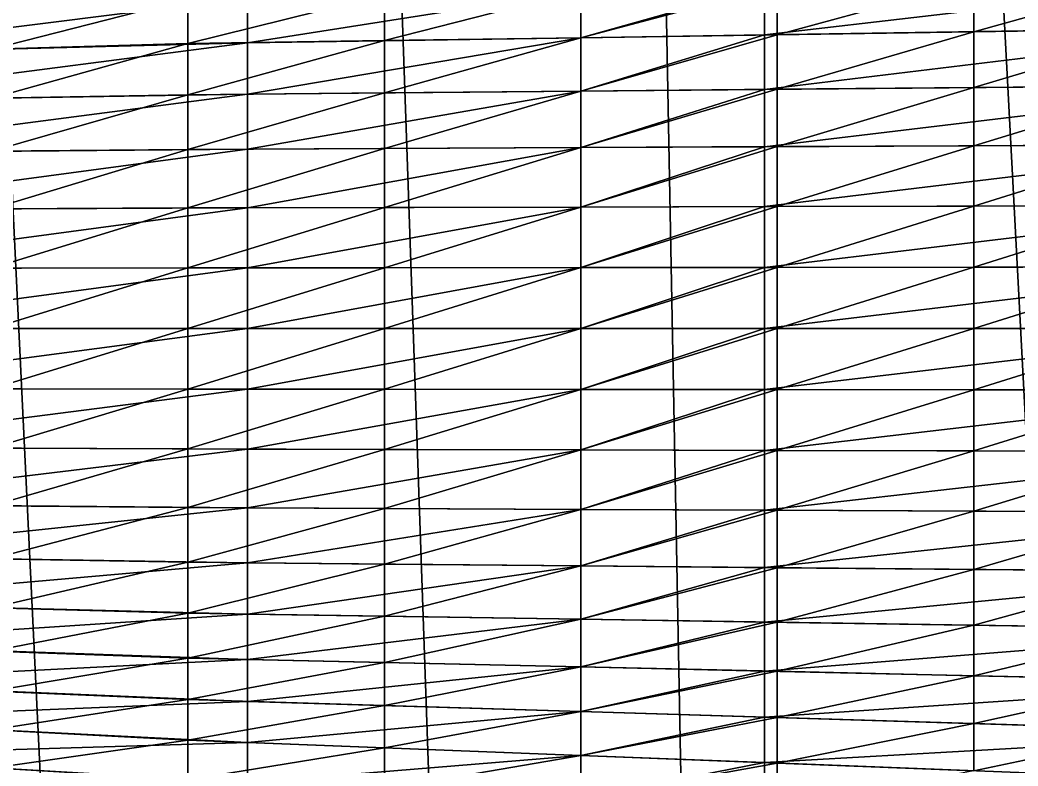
# Model space of a CAD drawing. Header units: metres. Extents: x -3 to 177, y -14 to 14.
# Drawn here: x 12.44 to 15.171, y -1.197 to 0.844 of the extents above; entities that cross this region are included whole.
import ezdxf

# ---------------------------------------------------------------- set-up
doc = ezdxf.new("R2010")
doc.units = ezdxf.units.M
doc.layers.add('ENGINE_ROOM', color=7, linetype='Continuous', true_color=0xa1acbe)
doc.layers.add('HULL', color=7, linetype='Continuous', true_color=0x528ba5)

msp = doc.modelspace()

# ---------------------------------------------------------------- linework, layer by layer
at = {"layer": 'ENGINE_ROOM'}
for points in [[(14.4778, 13.271, 14.644), (15.8926, -13.5194, 14.6341), (15.8926, 13.5194, 14.6341)], [(13.975, 13.1828, 14.6475), (14.4778, -13.271, 14.644), (14.4778, 13.271, 14.644)], [(14.4778, 13.271, 14.644), (14.4778, -13.271, 14.644), (15.8926, -13.5194, 14.6341)], [(13.0631, 13.0226, 14.6539), (13.975, -13.1828, 14.6475), (13.975, 13.1828, 14.6475)], [(13.975, 13.1828, 14.6475), (13.975, -13.1828, 14.6475), (14.4778, -13.271, 14.644)], [(11.825, 12.714, 14.6662), (13.0631, -13.0226, 14.6539), (13.0631, 13.0226, 14.6539)], [(13.0631, 13.0226, 14.6539), (13.0631, -13.0226, 14.6539), (13.975, -13.1828, 14.6475)], [(11.825, 12.714, 14.6662), (11.825, -12.714, 14.6662), (13.0631, -13.0226, 14.6539)], [(14.4778, 0.8033, 0.1665), (14.4778, 0.9372, 0.264), (15.8926, 0.9687, 0.1877)], [(14.4778, 0.8033, 0.1665), (15.8926, 0.9687, 0.1877), (15.8926, 0.8249, 0.1026)], [(13.975, 0.7956, 0.1892), (13.975, 0.926, 0.2911), (14.4778, 0.9372, 0.264)], [(13.975, 0.7956, 0.1892), (14.4778, 0.9372, 0.264), (14.4778, 0.8033, 0.1665)], [(11.825, 0.7495, 0.4018), (11.825, 0.8632, 0.5192), (13.0631, 0.9058, 0.3402)], [(11.825, 0.7495, 0.4018), (13.0631, 0.9058, 0.3402), (13.0631, 0.7817, 0.2305)], [(13.0631, 0.7817, 0.2305), (13.0631, 0.9058, 0.3402), (13.975, 0.926, 0.2911)], [(13.0631, 0.7817, 0.2305), (13.975, 0.926, 0.2911), (13.975, 0.7956, 0.1892)], [(14.4778, 0.6541, 0.0976), (14.4778, 0.8033, 0.1665), (15.8926, 0.8249, 0.1026)], [(14.4778, 0.6541, 0.0976), (15.8926, 0.8249, 0.1026), (15.8926, 0.667, 0.0514)], [(13.0631, 0.6411, 0.1437), (13.0631, 0.7817, 0.2305), (13.975, 0.7956, 0.1892)], [(13.0631, 0.6411, 0.1437), (13.975, 0.7956, 0.1892), (13.975, 0.6495, 0.114)], [(13.975, 0.6495, 0.114), (13.975, 0.7956, 0.1892), (14.4778, 0.8033, 0.1665)], [(13.975, 0.6495, 0.114), (14.4778, 0.8033, 0.1665), (14.4778, 0.6541, 0.0976)], [(11.825, 0.6208, 0.303), (11.825, 0.7495, 0.4018), (13.0631, 0.7817, 0.2305)], [(11.825, 0.6208, 0.303), (13.0631, 0.7817, 0.2305), (13.0631, 0.6411, 0.1437)], [(14.4778, 0.4973, 0.0496), (14.4778, 0.6541, 0.0976), (15.8926, 0.667, 0.0514)], [(14.4778, 0.4973, 0.0496), (15.8926, 0.667, 0.0514), (15.8926, 0.5038, 0.0238)], [(11.825, 0.48, 0.2217), (11.825, 0.6208, 0.303), (13.0631, 0.6411, 0.1437)], [(11.825, 0.48, 0.2217), (13.0631, 0.6411, 0.1437), (13.0631, 0.4907, 0.0754)], [(13.0631, 0.4907, 0.0754), (13.0631, 0.6411, 0.1437), (13.975, 0.6495, 0.114)], [(13.0631, 0.4907, 0.0754), (13.975, 0.6495, 0.114), (13.975, 0.4949, 0.0588)], [(13.975, 0.4949, 0.0588), (13.975, 0.6495, 0.114), (14.4778, 0.6541, 0.0976)], [(13.975, 0.4949, 0.0588), (14.4778, 0.6541, 0.0976), (14.4778, 0.4973, 0.0496)], [(13.0631, 0.3301, 0.0347), (13.0631, 0.4907, 0.0754), (13.975, 0.4949, 0.0588)], [(13.0631, 0.3301, 0.0347), (13.975, 0.4949, 0.0588), (13.975, 0.3323, 0.0271)], [(13.975, 0.3323, 0.0271), (13.975, 0.4949, 0.0588), (14.4778, 0.4973, 0.0496)], [(13.975, 0.3323, 0.0271), (14.4778, 0.4973, 0.0496), (14.4778, 0.3334, 0.0229)], [(14.4778, 0.3334, 0.0229), (14.4778, 0.4973, 0.0496), (15.8926, 0.5038, 0.0238)], [(14.4778, 0.3334, 0.0229), (15.8926, 0.5038, 0.0238), (15.8926, 0.3368, 0.011)], [(11.825, 0.3246, 0.1706), (11.825, 0.48, 0.2217), (13.0631, 0.4907, 0.0754)], [(11.825, 0.3246, 0.1706), (13.0631, 0.4907, 0.0754), (13.0631, 0.3301, 0.0347)], [(11.825, 0.1641, 0.1391), (11.825, 0.3246, 0.1706), (13.0631, 0.3301, 0.0347)], [(11.825, 0.1641, 0.1391), (13.0631, 0.3301, 0.0347), (13.0631, 0.1657, 0.0124)], [(13.0631, 0.1657, 0.0124), (13.0631, 0.3301, 0.0347), (13.975, 0.3323, 0.0271)], [(13.0631, 0.1657, 0.0124), (13.975, 0.3323, 0.0271), (13.975, 0.1667, 0.0096)], [(13.975, 0.1667, 0.0096), (13.975, 0.3323, 0.0271), (14.4778, 0.3334, 0.0229)], [(13.975, 0.1667, 0.0096), (14.4778, 0.3334, 0.0229), (14.4778, 0.1672, 0.0081)], [(14.4778, 0.1672, 0.0081), (14.4778, 0.3334, 0.0229), (15.8926, 0.3368, 0.011)], [(14.4778, 0.1672, 0.0081), (15.8926, 0.3368, 0.011), (15.8926, 0.1686, 0.0039)], [(11.825, 0, 0.1282), (11.825, 0.1641, 0.1391), (13.0631, 0.1657, 0.0124)], [(11.825, 0, 0.1282), (13.0631, 0.1657, 0.0124), (13.0631, 0, 0.0038)], [(13.0631, 0, 0.0038), (13.0631, 0.1657, 0.0124), (13.975, 0.1667, 0.0096)], [(13.0631, 0, 0.0038), (13.975, 0.1667, 0.0096), (13.975, 0, 0.0029)], [(13.975, 0, 0.0029), (13.975, 0.1667, 0.0096), (14.4778, 0.1672, 0.0081)], [(13.975, 0, 0.0029), (14.4778, 0.1672, 0.0081), (14.4778, 0, 0.0025)], [(14.4778, 0, 0.0025), (14.4778, 0.1672, 0.0081), (15.8926, 0.1686, 0.0039)], [(14.4778, 0, 0.0025), (15.8926, 0.1686, 0.0039), (15.8926, 0, 0.0012)], [(11.825, -0.1641, 0.1391), (11.825, 0, 0.1282), (13.0631, 0, 0.0038)], [(11.825, -0.1641, 0.1391), (13.0631, 0, 0.0038), (13.0631, -0.1657, 0.0124)], [(13.0631, -0.1657, 0.0124), (13.0631, 0, 0.0038), (13.975, 0, 0.0029)], [(13.0631, -0.1657, 0.0124), (13.975, 0, 0.0029), (13.975, -0.1667, 0.0096)], [(13.975, -0.1667, 0.0096), (13.975, 0, 0.0029), (14.4778, 0, 0.0025)], [(13.975, -0.1667, 0.0096), (14.4778, 0, 0.0025), (14.4778, -0.1672, 0.0081)], [(14.4778, -0.1672, 0.0081), (14.4778, 0, 0.0025), (15.8926, 0, 0.0012)], [(14.4778, -0.1672, 0.0081), (15.8926, 0, 0.0012), (15.8926, -0.1686, 0.0039)], [(11.825, -0.3246, 0.1706), (11.825, -0.1641, 0.1391), (13.0631, -0.1657, 0.0124)], [(11.825, -0.3246, 0.1706), (13.0631, -0.1657, 0.0124), (13.0631, -0.3301, 0.0347)], [(13.0631, -0.3301, 0.0347), (13.0631, -0.1657, 0.0124), (13.975, -0.1667, 0.0096)], [(13.0631, -0.3301, 0.0347), (13.975, -0.1667, 0.0096), (13.975, -0.3323, 0.0271)], [(13.975, -0.3323, 0.0271), (13.975, -0.1667, 0.0096), (14.4778, -0.1672, 0.0081)], [(13.975, -0.3323, 0.0271), (14.4778, -0.1672, 0.0081), (14.4778, -0.3334, 0.0229)], [(14.4778, -0.3334, 0.0229), (14.4778, -0.1672, 0.0081), (15.8926, -0.1686, 0.0039)], [(14.4778, -0.3334, 0.0229), (15.8926, -0.1686, 0.0039), (15.8926, -0.3368, 0.011)], [(11.825, -0.48, 0.2217), (11.825, -0.3246, 0.1706), (13.0631, -0.3301, 0.0347)], [(11.825, -0.48, 0.2217), (13.0631, -0.3301, 0.0347), (13.0631, -0.4907, 0.0754)], [(13.0631, -0.4907, 0.0754), (13.0631, -0.3301, 0.0347), (13.975, -0.3323, 0.0271)], [(13.0631, -0.4907, 0.0754), (13.975, -0.3323, 0.0271), (13.975, -0.4949, 0.0588)], [(13.975, -0.4949, 0.0588), (13.975, -0.3323, 0.0271), (14.4778, -0.3334, 0.0229)], [(13.975, -0.4949, 0.0588), (14.4778, -0.3334, 0.0229), (14.4778, -0.4973, 0.0496)], [(14.4778, -0.4973, 0.0496), (14.4778, -0.3334, 0.0229), (15.8926, -0.3368, 0.011)], [(14.4778, -0.4973, 0.0496), (15.8926, -0.3368, 0.011), (15.8926, -0.5038, 0.0238)], [(11.825, -0.6208, 0.303), (11.825, -0.48, 0.2217), (13.0631, -0.4907, 0.0754)], [(11.825, -0.6208, 0.303), (13.0631, -0.4907, 0.0754), (13.0631, -0.6411, 0.1437)], [(13.0631, -0.6411, 0.1437), (13.0631, -0.4907, 0.0754), (13.975, -0.4949, 0.0588)], [(13.0631, -0.6411, 0.1437), (13.975, -0.4949, 0.0588), (13.975, -0.6495, 0.114)], [(13.975, -0.6495, 0.114), (13.975, -0.4949, 0.0588), (14.4778, -0.4973, 0.0496)], [(13.975, -0.6495, 0.114), (14.4778, -0.4973, 0.0496), (14.4778, -0.6541, 0.0976)], [(14.4778, -0.6541, 0.0976), (14.4778, -0.4973, 0.0496), (15.8926, -0.5038, 0.0238)], [(14.4778, -0.6541, 0.0976), (15.8926, -0.5038, 0.0238), (15.8926, -0.667, 0.0514)], [(11.825, -0.7495, 0.4018), (11.825, -0.6208, 0.303), (13.0631, -0.6411, 0.1437)], [(11.825, -0.7495, 0.4018), (13.0631, -0.6411, 0.1437), (13.0631, -0.7817, 0.2305)], [(13.0631, -0.7817, 0.2305), (13.0631, -0.6411, 0.1437), (13.975, -0.6495, 0.114)], [(13.0631, -0.7817, 0.2305), (13.975, -0.6495, 0.114), (13.975, -0.7956, 0.1892)], [(13.975, -0.7956, 0.1892), (13.975, -0.6495, 0.114), (14.4778, -0.6541, 0.0976)], [(13.975, -0.7956, 0.1892), (14.4778, -0.6541, 0.0976), (14.4778, -0.8033, 0.1665)], [(14.4778, -0.8033, 0.1665), (14.4778, -0.6541, 0.0976), (15.8926, -0.667, 0.0514)], [(14.4778, -0.8033, 0.1665), (15.8926, -0.667, 0.0514), (15.8926, -0.8249, 0.1026)], [(11.825, -0.8632, 0.5192), (11.825, -0.7495, 0.4018), (13.0631, -0.7817, 0.2305)], [(11.825, -0.8632, 0.5192), (13.0631, -0.7817, 0.2305), (13.0631, -0.9058, 0.3402)], [(13.0631, -0.9058, 0.3402), (13.0631, -0.7817, 0.2305), (13.975, -0.7956, 0.1892)], [(13.0631, -0.9058, 0.3402), (13.975, -0.7956, 0.1892), (13.975, -0.926, 0.2911)], [(13.975, -0.926, 0.2911), (13.975, -0.7956, 0.1892), (14.4778, -0.8033, 0.1665)], [(13.975, -0.926, 0.2911), (14.4778, -0.8033, 0.1665), (14.4778, -0.9372, 0.264)], [(14.4778, -0.9372, 0.264), (14.4778, -0.8033, 0.1665), (15.8926, -0.8249, 0.1026)], [(14.4778, -0.9372, 0.264), (15.8926, -0.8249, 0.1026), (15.8926, -0.9687, 0.1877)], [(11.825, -0.9684, 0.6449), (11.825, -0.8632, 0.5192), (13.0631, -0.9058, 0.3402)], [(11.825, -0.9684, 0.6449), (13.0631, -0.9058, 0.3402), (13.0631, -1.0203, 0.46)], [(13.0631, -1.0203, 0.46), (13.0631, -0.9058, 0.3402), (13.975, -0.926, 0.2911)], [(13.0631, -1.0203, 0.46), (13.975, -0.926, 0.2911), (13.975, -1.0482, 0.4024)], [(13.975, -1.0482, 0.4024), (13.975, -0.926, 0.2911), (14.4778, -0.9372, 0.264)], [(13.975, -1.0482, 0.4024), (14.4778, -0.9372, 0.264), (14.4778, -1.0636, 0.3707)], [(14.4778, -1.0636, 0.3707), (14.4778, -0.9372, 0.264), (15.8926, -0.9687, 0.1877)], [(11.825, -1.0707, 0.7728), (11.825, -0.9684, 0.6449), (13.0631, -1.0203, 0.46)], [(14.4778, -1.0636, 0.3707), (15.8926, -0.9687, 0.1877), (15.8926, -1.1069, 0.2814)], [(11.825, -1.0707, 0.7728), (13.0631, -1.0203, 0.46), (13.0631, -1.1325, 0.5819)], [(13.0631, -1.1325, 0.5819), (13.0631, -1.0203, 0.46), (13.975, -1.0482, 0.4024)], [(13.0631, -1.1325, 0.5819), (13.975, -1.0482, 0.4024), (13.975, -1.1681, 0.5162)], [(13.975, -1.1681, 0.5162), (13.975, -1.0482, 0.4024), (14.4778, -1.0636, 0.3707)], [(13.975, -1.1681, 0.5162), (14.4778, -1.0636, 0.3707), (14.4778, -1.1877, 0.4801)], [(14.4778, -1.1877, 0.4801), (14.4778, -1.0636, 0.3707), (15.8926, -1.1069, 0.2814)], [(11.825, -1.17, 0.9028), (11.825, -1.0707, 0.7728), (13.0631, -1.1325, 0.5819)], [(14.4778, -1.1877, 0.4801), (15.8926, -1.1069, 0.2814), (15.8926, -1.2429, 0.3782)], [(11.825, -1.17, 0.9028), (13.0631, -1.1325, 0.5819), (13.0631, -1.2427, 0.7057)], [(13.0631, -1.2427, 0.7057), (13.0631, -1.1325, 0.5819), (13.975, -1.1681, 0.5162)], [(11.825, -1.2645, 1.0361), (11.825, -1.17, 0.9028), (13.0631, -1.2427, 0.7057)], [(13.0631, -1.2427, 0.7057), (13.975, -1.1681, 0.5162), (13.975, -1.2858, 0.6325)], [(13.975, -1.2858, 0.6325), (13.975, -1.1681, 0.5162), (14.4778, -1.1877, 0.4801)], [(13.975, -1.2858, 0.6325), (14.4778, -1.1877, 0.4801), (14.4778, -1.3096, 0.5922)], [(14.4778, -1.3096, 0.5922), (14.4778, -1.1877, 0.4801), (15.8926, -1.2429, 0.3782)]]:
    msp.add_3dface(points, dxfattribs=at)
at = {"layer": 'HULL'}
for points in [[(15.05, 0.812, 0.1406), (15.05, 0.95, 0.2331), (15.5875, 0.9619, 0.2042)], [(15.05, 0.812, 0.1406), (15.5875, 0.9619, 0.2042), (15.5875, 0.8202, 0.1164)], [(13.975, 0.7956, 0.1892), (13.975, 0.926, 0.2911), (14.5125, 0.938, 0.2621)], [(13.975, 0.7956, 0.1892), (14.5125, 0.938, 0.2621), (14.5125, 0.8038, 0.1649)], [(14.5125, 0.8038, 0.1649), (14.5125, 0.938, 0.2621), (15.05, 0.95, 0.2331)], [(14.5125, 0.8038, 0.1649), (15.05, 0.95, 0.2331), (15.05, 0.812, 0.1406)], [(12.3625, 0.7643, 0.3198), (12.3625, 0.8827, 0.4341), (12.9, 0.9021, 0.349)], [(12.3625, 0.7643, 0.3198), (12.9, 0.9021, 0.349), (12.9, 0.7792, 0.2378)], [(12.9, 0.7792, 0.2378), (12.9, 0.9021, 0.349), (13.4375, 0.9141, 0.32)], [(12.9, 0.7792, 0.2378), (13.4375, 0.9141, 0.32), (13.4375, 0.7874, 0.2135)], [(13.4375, 0.7874, 0.2135), (13.4375, 0.9141, 0.32), (13.975, 0.926, 0.2911)], [(13.4375, 0.7874, 0.2135), (13.975, 0.926, 0.2911), (13.975, 0.7956, 0.1892)], [(15.05, 0.6593, 0.0789), (15.05, 0.812, 0.1406), (15.5875, 0.8202, 0.1164)], [(15.05, 0.6593, 0.0789), (15.5875, 0.8202, 0.1164), (15.5875, 0.6642, 0.0614)], [(13.4375, 0.6446, 0.1315), (13.4375, 0.7874, 0.2135), (13.975, 0.7956, 0.1892)], [(13.4375, 0.6446, 0.1315), (13.975, 0.7956, 0.1892), (13.975, 0.6495, 0.114)], [(13.975, 0.6495, 0.114), (13.975, 0.7956, 0.1892), (14.5125, 0.8038, 0.1649)], [(13.975, 0.6495, 0.114), (14.5125, 0.8038, 0.1649), (14.5125, 0.6544, 0.0964)], [(14.5125, 0.6544, 0.0964), (14.5125, 0.8038, 0.1649), (15.05, 0.812, 0.1406)], [(14.5125, 0.6544, 0.0964), (15.05, 0.812, 0.1406), (15.05, 0.6593, 0.0789)], [(12.3625, 0.6302, 0.226), (12.3625, 0.7643, 0.3198), (12.9, 0.7792, 0.2378)], [(12.3625, 0.6302, 0.226), (12.9, 0.7792, 0.2378), (12.9, 0.6396, 0.149)], [(12.9, 0.6396, 0.149), (12.9, 0.7792, 0.2378), (13.4375, 0.7874, 0.2135)], [(12.9, 0.6396, 0.149), (13.4375, 0.7874, 0.2135), (13.4375, 0.6446, 0.1315)], [(14.5125, 0.4974, 0.049), (14.5125, 0.6544, 0.0964), (15.05, 0.6593, 0.0789)], [(14.5125, 0.4974, 0.049), (15.05, 0.6593, 0.0789), (15.05, 0.4999, 0.0392)], [(15.05, 0.4999, 0.0392), (15.05, 0.6593, 0.0789), (15.5875, 0.6642, 0.0614)], [(15.05, 0.4999, 0.0392), (15.5875, 0.6642, 0.0614), (15.5875, 0.5024, 0.0294)], [(12.3625, 0.485, 0.1501), (12.3625, 0.6302, 0.226), (12.9, 0.6396, 0.149)], [(12.3625, 0.485, 0.1501), (12.9, 0.6396, 0.149), (12.9, 0.49, 0.0784)], [(12.9, 0.49, 0.0784), (12.9, 0.6396, 0.149), (13.4375, 0.6446, 0.1315)], [(12.9, 0.49, 0.0784), (13.4375, 0.6446, 0.1315), (13.4375, 0.4925, 0.0686)], [(13.4375, 0.4925, 0.0686), (13.4375, 0.6446, 0.1315), (13.975, 0.6495, 0.114)], [(13.4375, 0.4925, 0.0686), (13.975, 0.6495, 0.114), (13.975, 0.4949, 0.0588)], [(13.975, 0.4949, 0.0588), (13.975, 0.6495, 0.114), (14.5125, 0.6544, 0.0964)], [(13.975, 0.4949, 0.0588), (14.5125, 0.6544, 0.0964), (14.5125, 0.4974, 0.049)], [(12.9, 0.3297, 0.0361), (12.9, 0.49, 0.0784), (13.4375, 0.4925, 0.0686)], [(12.9, 0.3297, 0.0361), (13.4375, 0.4925, 0.0686), (13.4375, 0.331, 0.0316)], [(13.4375, 0.331, 0.0316), (13.4375, 0.4925, 0.0686), (13.975, 0.4949, 0.0588)], [(13.4375, 0.331, 0.0316), (13.975, 0.4949, 0.0588), (13.975, 0.3323, 0.0271)], [(13.975, 0.3323, 0.0271), (13.975, 0.4949, 0.0588), (14.5125, 0.4974, 0.049)], [(13.975, 0.3323, 0.0271), (14.5125, 0.4974, 0.049), (14.5125, 0.3335, 0.0226)], [(14.5125, 0.3335, 0.0226), (14.5125, 0.4974, 0.049), (15.05, 0.4999, 0.0392)], [(14.5125, 0.3335, 0.0226), (15.05, 0.4999, 0.0392), (15.05, 0.3348, 0.018)], [(15.05, 0.3348, 0.018), (15.05, 0.4999, 0.0392), (15.5875, 0.5024, 0.0294)], [(15.05, 0.3348, 0.018), (15.5875, 0.5024, 0.0294), (15.5875, 0.3361, 0.0135)], [(12.3625, 0.3272, 0.1033), (12.3625, 0.485, 0.1501), (12.9, 0.49, 0.0784)], [(12.3625, 0.3272, 0.1033), (12.9, 0.49, 0.0784), (12.9, 0.3297, 0.0361)], [(12.3625, 0.1649, 0.076), (12.3625, 0.3272, 0.1033), (12.9, 0.3297, 0.0361)], [(12.3625, 0.1649, 0.076), (12.9, 0.3297, 0.0361), (12.9, 0.1656, 0.0128)], [(12.9, 0.1656, 0.0128), (12.9, 0.3297, 0.0361), (13.4375, 0.331, 0.0316)], [(12.9, 0.1656, 0.0128), (13.4375, 0.331, 0.0316), (13.4375, 0.1661, 0.0112)], [(13.4375, 0.1661, 0.0112), (13.4375, 0.331, 0.0316), (13.975, 0.3323, 0.0271)], [(13.4375, 0.1661, 0.0112), (13.975, 0.3323, 0.0271), (13.975, 0.1667, 0.0096)], [(13.975, 0.1667, 0.0096), (13.975, 0.3323, 0.0271), (14.5125, 0.3335, 0.0226)], [(13.975, 0.1667, 0.0096), (14.5125, 0.3335, 0.0226), (14.5125, 0.1672, 0.008)], [(14.5125, 0.1672, 0.008), (14.5125, 0.3335, 0.0226), (15.05, 0.3348, 0.018)], [(14.5125, 0.1672, 0.008), (15.05, 0.3348, 0.018), (15.05, 0.1678, 0.0064)], [(15.05, 0.1678, 0.0064), (15.05, 0.3348, 0.018), (15.5875, 0.3361, 0.0135)], [(15.05, 0.1678, 0.0064), (15.5875, 0.3361, 0.0135), (15.5875, 0.1683, 0.0048)], [(12.3625, 0, 0.0661), (12.3625, 0.1649, 0.076), (12.9, 0.1656, 0.0128)], [(12.3625, 0, 0.0661), (12.9, 0.1656, 0.0128), (12.9, 0, 0.0039)], [(12.9, 0, 0.0039), (12.9, 0.1656, 0.0128), (13.4375, 0.1661, 0.0112)], [(12.9, 0, 0.0039), (13.4375, 0.1661, 0.0112), (13.4375, 0, 0.0034)], [(13.4375, 0, 0.0034), (13.4375, 0.1661, 0.0112), (13.975, 0.1667, 0.0096)], [(13.4375, 0, 0.0034), (13.975, 0.1667, 0.0096), (13.975, 0, 0.0029)], [(13.975, 0, 0.0029), (13.975, 0.1667, 0.0096), (14.5125, 0.1672, 0.008)], [(13.975, 0, 0.0029), (14.5125, 0.1672, 0.008), (14.5125, 0, 0.0024)], [(14.5125, 0, 0.0024), (14.5125, 0.1672, 0.008), (15.05, 0.1678, 0.0064)], [(14.5125, 0, 0.0024), (15.05, 0.1678, 0.0064), (15.05, 0, 0.0019)], [(15.05, 0, 0.0019), (15.05, 0.1678, 0.0064), (15.5875, 0.1683, 0.0048)], [(15.05, 0, 0.0019), (15.5875, 0.1683, 0.0048), (15.5875, 0, 0.0015)], [(12.3625, -0.1649, 0.076), (12.3625, 0, 0.0661), (12.9, 0, 0.0039)], [(12.3625, -0.1649, 0.076), (12.9, 0, 0.0039), (12.9, -0.1656, 0.0128)], [(12.9, -0.1656, 0.0128), (12.9, 0, 0.0039), (13.4375, 0, 0.0034)], [(12.9, -0.1656, 0.0128), (13.4375, 0, 0.0034), (13.4375, -0.1661, 0.0112)], [(13.4375, -0.1661, 0.0112), (13.4375, 0, 0.0034), (13.975, 0, 0.0029)], [(13.4375, -0.1661, 0.0112), (13.975, 0, 0.0029), (13.975, -0.1667, 0.0096)], [(13.975, -0.1667, 0.0096), (13.975, 0, 0.0029), (14.5125, 0, 0.0024)], [(13.975, -0.1667, 0.0096), (14.5125, 0, 0.0024), (14.5125, -0.1672, 0.008)], [(14.5125, -0.1672, 0.008), (14.5125, 0, 0.0024), (15.05, 0, 0.0019)], [(14.5125, -0.1672, 0.008), (15.05, 0, 0.0019), (15.05, -0.1678, 0.0064)], [(15.05, -0.1678, 0.0064), (15.05, 0, 0.0019), (15.5875, 0, 0.0015)], [(15.05, -0.1678, 0.0064), (15.5875, 0, 0.0015), (15.5875, -0.1683, 0.0048)], [(12.3625, -0.3272, 0.1033), (12.3625, -0.1649, 0.076), (12.9, -0.1656, 0.0128)], [(12.3625, -0.3272, 0.1033), (12.9, -0.1656, 0.0128), (12.9, -0.3297, 0.0361)], [(12.9, -0.3297, 0.0361), (12.9, -0.1656, 0.0128), (13.4375, -0.1661, 0.0112)], [(12.9, -0.3297, 0.0361), (13.4375, -0.1661, 0.0112), (13.4375, -0.331, 0.0316)], [(13.4375, -0.331, 0.0316), (13.4375, -0.1661, 0.0112), (13.975, -0.1667, 0.0096)], [(13.4375, -0.331, 0.0316), (13.975, -0.1667, 0.0096), (13.975, -0.3323, 0.0271)], [(13.975, -0.3323, 0.0271), (13.975, -0.1667, 0.0096), (14.5125, -0.1672, 0.008)], [(13.975, -0.3323, 0.0271), (14.5125, -0.1672, 0.008), (14.5125, -0.3335, 0.0226)], [(14.5125, -0.3335, 0.0226), (14.5125, -0.1672, 0.008), (15.05, -0.1678, 0.0064)], [(14.5125, -0.3335, 0.0226), (15.05, -0.1678, 0.0064), (15.05, -0.3348, 0.018)], [(15.05, -0.3348, 0.018), (15.05, -0.1678, 0.0064), (15.5875, -0.1683, 0.0048)], [(15.05, -0.3348, 0.018), (15.5875, -0.1683, 0.0048), (15.5875, -0.3361, 0.0135)], [(12.3625, -0.485, 0.1501), (12.3625, -0.3272, 0.1033), (12.9, -0.3297, 0.0361)], [(12.3625, -0.485, 0.1501), (12.9, -0.3297, 0.0361), (12.9, -0.49, 0.0784)], [(12.9, -0.49, 0.0784), (12.9, -0.3297, 0.0361), (13.4375, -0.331, 0.0316)], [(12.9, -0.49, 0.0784), (13.4375, -0.331, 0.0316), (13.4375, -0.4925, 0.0686)], [(13.4375, -0.4925, 0.0686), (13.4375, -0.331, 0.0316), (13.975, -0.3323, 0.0271)], [(13.4375, -0.4925, 0.0686), (13.975, -0.3323, 0.0271), (13.975, -0.4949, 0.0588)], [(13.975, -0.4949, 0.0588), (13.975, -0.3323, 0.0271), (14.5125, -0.3335, 0.0226)], [(13.975, -0.4949, 0.0588), (14.5125, -0.3335, 0.0226), (14.5125, -0.4974, 0.049)], [(14.5125, -0.4974, 0.049), (14.5125, -0.3335, 0.0226), (15.05, -0.3348, 0.018)], [(14.5125, -0.4974, 0.049), (15.05, -0.3348, 0.018), (15.05, -0.4999, 0.0392)], [(15.05, -0.4999, 0.0392), (15.05, -0.3348, 0.018), (15.5875, -0.3361, 0.0135)], [(15.05, -0.4999, 0.0392), (15.5875, -0.3361, 0.0135), (15.5875, -0.5024, 0.0294)], [(12.3625, -0.6302, 0.226), (12.3625, -0.485, 0.1501), (12.9, -0.49, 0.0784)], [(12.3625, -0.6302, 0.226), (12.9, -0.49, 0.0784), (12.9, -0.6396, 0.149)], [(12.9, -0.6396, 0.149), (12.9, -0.49, 0.0784), (13.4375, -0.4925, 0.0686)], [(12.9, -0.6396, 0.149), (13.4375, -0.4925, 0.0686), (13.4375, -0.6446, 0.1315)], [(13.4375, -0.6446, 0.1315), (13.4375, -0.4925, 0.0686), (13.975, -0.4949, 0.0588)], [(13.4375, -0.6446, 0.1315), (13.975, -0.4949, 0.0588), (13.975, -0.6495, 0.114)], [(13.975, -0.6495, 0.114), (13.975, -0.4949, 0.0588), (14.5125, -0.4974, 0.049)], [(13.975, -0.6495, 0.114), (14.5125, -0.4974, 0.049), (14.5125, -0.6544, 0.0964)], [(14.5125, -0.6544, 0.0964), (14.5125, -0.4974, 0.049), (15.05, -0.4999, 0.0392)], [(14.5125, -0.6544, 0.0964), (15.05, -0.4999, 0.0392), (15.05, -0.6593, 0.0789)], [(15.05, -0.6593, 0.0789), (15.05, -0.4999, 0.0392), (15.5875, -0.5024, 0.0294)], [(15.05, -0.6593, 0.0789), (15.5875, -0.5024, 0.0294), (15.5875, -0.6642, 0.0614)], [(12.3625, -0.7643, 0.3198), (12.3625, -0.6302, 0.226), (12.9, -0.6396, 0.149)], [(12.3625, -0.7643, 0.3198), (12.9, -0.6396, 0.149), (12.9, -0.7792, 0.2378)], [(12.9, -0.7792, 0.2378), (12.9, -0.6396, 0.149), (13.4375, -0.6446, 0.1315)], [(12.9, -0.7792, 0.2378), (13.4375, -0.6446, 0.1315), (13.4375, -0.7874, 0.2135)], [(13.4375, -0.7874, 0.2135), (13.4375, -0.6446, 0.1315), (13.975, -0.6495, 0.114)], [(13.4375, -0.7874, 0.2135), (13.975, -0.6495, 0.114), (13.975, -0.7956, 0.1892)], [(13.975, -0.7956, 0.1892), (13.975, -0.6495, 0.114), (14.5125, -0.6544, 0.0964)], [(13.975, -0.7956, 0.1892), (14.5125, -0.6544, 0.0964), (14.5125, -0.8038, 0.1649)], [(14.5125, -0.8038, 0.1649), (14.5125, -0.6544, 0.0964), (15.05, -0.6593, 0.0789)], [(14.5125, -0.8038, 0.1649), (15.05, -0.6593, 0.0789), (15.05, -0.812, 0.1406)], [(15.05, -0.812, 0.1406), (15.05, -0.6593, 0.0789), (15.5875, -0.6642, 0.0614)], [(15.05, -0.812, 0.1406), (15.5875, -0.6642, 0.0614), (15.5875, -0.8202, 0.1164)], [(12.3625, -0.8827, 0.4341), (12.3625, -0.7643, 0.3198), (12.9, -0.7792, 0.2378)], [(12.3625, -0.8827, 0.4341), (12.9, -0.7792, 0.2378), (12.9, -0.9021, 0.349)], [(12.9, -0.9021, 0.349), (12.9, -0.7792, 0.2378), (13.4375, -0.7874, 0.2135)], [(12.9, -0.9021, 0.349), (13.4375, -0.7874, 0.2135), (13.4375, -0.9141, 0.32)], [(13.4375, -0.9141, 0.32), (13.4375, -0.7874, 0.2135), (13.975, -0.7956, 0.1892)], [(13.4375, -0.9141, 0.32), (13.975, -0.7956, 0.1892), (13.975, -0.926, 0.2911)], [(13.975, -0.926, 0.2911), (13.975, -0.7956, 0.1892), (14.5125, -0.8038, 0.1649)], [(13.975, -0.926, 0.2911), (14.5125, -0.8038, 0.1649), (14.5125, -0.938, 0.2621)], [(14.5125, -0.938, 0.2621), (14.5125, -0.8038, 0.1649), (15.05, -0.812, 0.1406)], [(14.5125, -0.938, 0.2621), (15.05, -0.812, 0.1406), (15.05, -0.95, 0.2331)], [(15.05, -0.95, 0.2331), (15.05, -0.812, 0.1406), (15.5875, -0.8202, 0.1164)], [(15.05, -0.95, 0.2331), (15.5875, -0.8202, 0.1164), (15.5875, -0.9619, 0.2042)], [(12.3625, -0.9919, 0.5576), (12.3625, -0.8827, 0.4341), (12.9, -0.9021, 0.349)], [(12.3625, -0.9919, 0.5576), (12.9, -0.9021, 0.349), (12.9, -1.0153, 0.4703)], [(12.9, -1.0153, 0.4703), (12.9, -0.9021, 0.349), (13.4375, -0.9141, 0.32)], [(12.9, -1.0153, 0.4703), (13.4375, -0.9141, 0.32), (13.4375, -1.0318, 0.4363)], [(13.4375, -1.0318, 0.4363), (13.4375, -0.9141, 0.32), (13.975, -0.926, 0.2911)], [(13.4375, -1.0318, 0.4363), (13.975, -0.926, 0.2911), (13.975, -1.0482, 0.4024)], [(13.975, -1.0482, 0.4024), (13.975, -0.926, 0.2911), (14.5125, -0.938, 0.2621)], [(13.975, -1.0482, 0.4024), (14.5125, -0.938, 0.2621), (14.5125, -1.0647, 0.3685)], [(14.5125, -1.0647, 0.3685), (14.5125, -0.938, 0.2621), (15.05, -0.95, 0.2331)], [(14.5125, -1.0647, 0.3685), (15.05, -0.95, 0.2331), (15.05, -1.0811, 0.3345)], [(15.05, -1.0811, 0.3345), (15.05, -0.95, 0.2331), (15.5875, -0.9619, 0.2042)], [(15.05, -1.0811, 0.3345), (15.5875, -0.9619, 0.2042), (15.5875, -1.0976, 0.3006)], [(12.3625, -1.0985, 0.6832), (12.3625, -0.9919, 0.5576), (12.9, -1.0153, 0.4703)], [(12.3625, -1.0985, 0.6832), (12.9, -1.0153, 0.4703), (12.9, -1.1262, 0.5936)], [(12.9, -1.1262, 0.5936), (12.9, -1.0153, 0.4703), (13.4375, -1.0318, 0.4363)], [(12.9, -1.1262, 0.5936), (13.4375, -1.0318, 0.4363), (13.4375, -1.1471, 0.5549)], [(13.4375, -1.1471, 0.5549), (13.4375, -1.0318, 0.4363), (13.975, -1.0482, 0.4024)], [(13.4375, -1.1471, 0.5549), (13.975, -1.0482, 0.4024), (13.975, -1.1681, 0.5162)], [(13.975, -1.1681, 0.5162), (13.975, -1.0482, 0.4024), (14.5125, -1.0647, 0.3685)], [(13.975, -1.1681, 0.5162), (14.5125, -1.0647, 0.3685), (14.5125, -1.1891, 0.4776)], [(14.5125, -1.1891, 0.4776), (14.5125, -1.0647, 0.3685), (15.05, -1.0811, 0.3345)], [(14.5125, -1.1891, 0.4776), (15.05, -1.0811, 0.3345), (15.05, -1.21, 0.4389)], [(15.05, -1.21, 0.4389), (15.05, -1.0811, 0.3345), (15.5875, -1.0976, 0.3006)], [(12.3625, -1.2025, 0.8108), (12.3625, -1.0985, 0.6832), (12.9, -1.1262, 0.5936)], [(15.05, -1.21, 0.4389), (15.5875, -1.0976, 0.3006), (15.5875, -1.231, 0.4002)], [(12.3625, -1.2025, 0.8108), (12.9, -1.1262, 0.5936), (12.9, -1.235, 0.7188)], [(12.9, -1.235, 0.7188), (12.9, -1.1262, 0.5936), (13.4375, -1.1471, 0.5549)], [(12.9, -1.235, 0.7188), (13.4375, -1.1471, 0.5549), (13.4375, -1.2604, 0.6757)], [(13.4375, -1.2604, 0.6757), (13.4375, -1.1471, 0.5549), (13.975, -1.1681, 0.5162)], [(13.4375, -1.2604, 0.6757), (13.975, -1.1681, 0.5162), (13.975, -1.2858, 0.6325)], [(13.975, -1.2858, 0.6325), (13.975, -1.1681, 0.5162), (14.5125, -1.1891, 0.4776)], [(13.975, -1.2858, 0.6325), (14.5125, -1.1891, 0.4776), (14.5125, -1.3112, 0.5894)], [(14.5125, -1.3112, 0.5894), (14.5125, -1.1891, 0.4776), (15.05, -1.21, 0.4389)]]:
    msp.add_3dface(points, dxfattribs=at)

doc.saveas('drawing.dxf')
